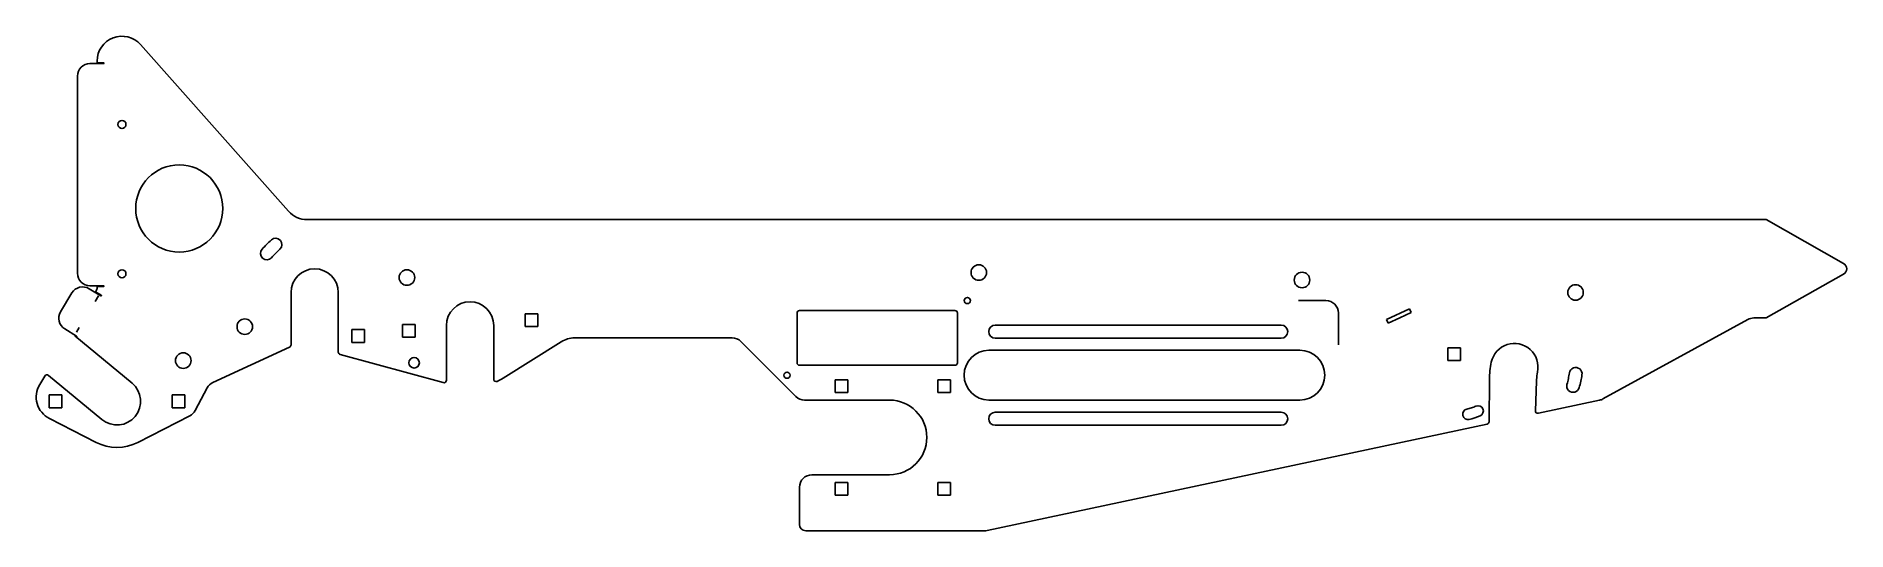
# Model space of a CAD drawing. Extents: x -728 to 728, y -199 to 199.
import ezdxf

# ---------------------------------------------------------------- set-up
doc = ezdxf.new("R2010")
doc.units = 0
doc.layers.get('0').update_dxf_attribs({"linetype": 'CONTINUOUS'})

msp = doc.modelspace()

# ---------------------------------------------------------------- linework, layer by layer
at = {"color": 0}
for p, q in [((-678.200965, -9.984569), (-680.851453, -14.374513)), ((309.2064, -13.698007), (287.257255, -13.698007)), ((319.206402, -49.335076), (319.2064, -23.698007)), ((-693.537715, -35.386485), (-695.836289, -39.193562))]:
    msp.add_line(p, q, dxfattribs=at)
msp.add_arc((309.2064, -23.698007), 10, 0, 90, dxfattribs=at)
at = {"layer": 'TAGLIO', "color": 0}
for p, q in [((-644.263711, 191.985284), (-525.178762, 58.014716)), ((-685.016188, 176.698007), (-673.875297, 176.698007)), ((-679.211897, 177.298007), (-679.211897, 178.698007)), ((-673.875297, 177.298007), (-679.211897, 177.298007)), ((-695.016188, 8.194353), (-695.016188, 166.698007)), ((-510.230576, 51.301993), (663.349318, 51.301993)), ((663.349318, 51.301993), (725.632392, 16.156544)), ((725.632392, 7.447442), (663.349318, -27.698007)), ((-708.590134, -22.779179), (-699.40503, -7.566096)), ((-685.675719, -4.174042), (-676.138356, -9.932354)), ((-673.875297, -1.805647), (-685.016188, -1.805647)), ((-680.396732, -6.660423), (-679.931556, -5.889961)), ((-675.828239, -9.418713), (-680.396732, -6.660423)), ((-679.211897, -3.305647), (-679.211897, -2.405647)), ((-679.211897, -2.405647), (-673.875297, -2.405647)), ((-523.211897, -7.198007), (-523.211897, -49.314855)), ((-485.211897, -55.169098), (-485.211897, -7.198007)), ((-324.80026, -24.283798), (-335.00026, -24.283798)), ((-335.00026, -24.283798), (-335.00026, -34.483798)), ((-324.80026, -34.483798), (-324.80026, -24.283798)), ((-116.211897, -23.698007), (-116.211897, -63.698007)), ((-51.711897, -21.698007), (-114.211897, -21.698007)), ((10.788103, -21.698007), (-51.711897, -21.698007)), ((12.788103, -63.698007), (12.788103, -23.698007)), ((376.389566, -20.422649), (357.991518, -29.0018)), ((357.991518, -29.0018), (359.386158, -31.992615)), ((359.386158, -31.992615), (368.585183, -27.70304)), ((368.585183, -27.70304), (377.784207, -23.413465)), ((377.784207, -23.413465), (376.389566, -20.422649)), ((648.542225, -28.929207), (532.07763, -92.775585)), ((663.349318, -27.698007), (653.349318, -27.698007)), ((-695.660716, -42.266801), (-705.198079, -36.508489)), ((-651.117281, -80.044671), (-697.06668, -42.11881)), ((-697.06668, -42.11881), (-695.970834, -42.780442)), ((-464.110112, -37.099792), (-474.310112, -37.099792)), ((-474.310112, -37.099792), (-474.310112, -47.299792)), ((-464.110112, -47.299792), (-464.110112, -37.099792)), ((-423.423535, -32.912216), (-433.623535, -32.912216)), ((-433.623535, -32.912216), (-433.623535, -43.112216)), ((-433.623535, -43.112216), (-428.523535, -43.112216)), ((-428.523535, -43.112216), (-423.423535, -43.112216)), ((-423.423535, -43.112216), (-423.423535, -32.912216)), ((-398.211897, -33.698007), (-398.211897, -77.731336)), ((-360.211897, -76.86049), (-360.211897, -33.698007)), ((-335.00026, -34.483798), (-329.90026, -34.483798)), ((-329.90026, -34.483798), (-324.80026, -34.483798)), ((158.2064, -33.448007), (43.2064, -33.448007)), ((273.2064, -33.448007), (158.2064, -33.448007)), ((-524.376244, -51.131908), (-586.030316, -79.486306)), ((-400.736528, -79.661301), (-483.736528, -57.099063)), ((-474.310112, -47.299792), (-469.210112, -47.299792)), ((-469.210112, -47.299792), (-464.110112, -47.299792)), ((-305.800335, -46.74365), (-352.689525, -76.083898)), ((-168.354033, -43.698007), (-295.191386, -43.698007)), ((-117.140829, -90.769075), (-161.282965, -46.626939)), ((163.2064, -53.698007), (38.2064, -53.698007)), ((43.2064, -43.948007), (273.2064, -43.948007)), ((288.2064, -53.698007), (163.2064, -53.698007)), ((417.469797, -51.806378), (407.269797, -51.806378)), ((407.269797, -51.806378), (407.269797, -62.006378)), ((417.469797, -62.006378), (417.469797, -51.806378)), ((-114.211897, -65.698007), (10.788103, -65.698007)), ((407.269797, -62.006378), (412.369797, -62.006378)), ((412.369797, -62.006378), (417.469797, -62.006378)), ((-725.381506, -81.167697), (-721.28155, -74.377031)), ((-718.296296, -73.8683), (-675.306514, -109.351342)), ((-590.684446, -83.882358), (-600.379035, -102.142661)), ((-75.361897, -77.348007), (-85.561897, -77.348007)), ((-85.561897, -77.348007), (-85.561897, -87.548007)), ((-75.361897, -87.548007), (-75.361897, -77.348007)), ((7.138103, -77.348007), (-3.061897, -77.348007)), ((-3.061897, -77.348007), (-3.061897, -87.548007)), ((7.138103, -87.548007), (7.138103, -77.348007)), ((440.708123, -77.005058), (440.467099, -111.0754)), ((477.726386, -102.213065), (478.659048, -78.497558)), ((-707.611897, -89.598007), (-717.811897, -89.598007)), ((-717.811897, -89.598007), (-717.811897, -99.798007)), ((-717.811897, -99.798007), (-712.711897, -99.798007)), ((-712.711897, -99.798007), (-707.611897, -99.798007)), ((-707.611897, -99.798007), (-707.611897, -89.598007)), ((-608.611897, -89.598007), (-618.811897, -89.598007)), ((-618.811897, -89.598007), (-618.811897, -99.798007)), ((-618.811897, -99.798007), (-613.711897, -99.798007)), ((-613.711897, -99.798007), (-608.611897, -99.798007)), ((-608.611897, -99.798007), (-608.611897, -89.598007)), ((-41.7936, -93.698007), (-110.069762, -93.698007)), ((-85.561897, -87.548007), (-80.461897, -87.548007)), ((-80.461897, -87.548007), (-75.361897, -87.548007)), ((-3.061897, -87.548007), (2.038103, -87.548007)), ((2.038103, -87.548007), (7.138103, -87.548007)), ((38.2064, -93.698007), (288.2064, -93.698007)), ((529.349653, -93.788261), (480.140665, -104.247954)), ((-680.030079, -127.654778), (-717.588062, -108.48855)), ((-604.665979, -106.360681), (-646.393715, -127.654778)), ((438.882973, -113.017547), (36.816177, -198.479483)), ((158.2064, -103.448007), (43.2064, -103.448007)), ((43.2064, -113.948007), (273.2064, -113.948007)), ((273.2064, -103.448007), (158.2064, -103.448007)), ((-104.211897, -153.698007), (-41.7936, -153.698007)), ((-75.361897, -159.848007), (-85.561897, -159.848007)), ((-85.561897, -159.848007), (-85.561897, -170.048007)), ((-75.361897, -170.048007), (-75.361897, -159.848007)), ((7.138103, -159.848007), (-3.061897, -159.848007)), ((-3.061897, -159.848007), (-3.061897, -170.048007)), ((7.138103, -170.048007), (7.138103, -159.848007)), ((-114.211897, -193.698007), (-114.211897, -163.698007)), ((-85.561897, -170.048007), (-80.461897, -170.048007)), ((-80.461897, -170.048007), (-75.361897, -170.048007)), ((-3.061897, -170.048007), (2.038103, -170.048007)), ((2.038103, -170.048007), (7.138103, -170.048007)), ((34.73706, -198.698007), (-109.211897, -198.698007))]:
    msp.add_line(p, q, dxfattribs=at)
for centre, radius in [((-659.211897, 127.801993), 3.25), ((-613.128674, 60.301993), 35), ((29.988103, 8.801993), 6.25), ((-659.211897, 7.801993), 3.25), ((-430.011897, 4.801993), 6.25), ((289.988103, 2.801993), 6.25), ((20.788103, -13.698007), 2.5), ((509.988103, -7.198007), 6.25), ((-560.41451, -34.702849), 6.25), ((-609.902066, -61.936567), 6.25), ((-424.211897, -63.698007), 4.25), ((-124.211897, -73.698007), 2.5)]:
    msp.add_circle(centre, radius, dxfattribs=at)
for centre, radius, start, end in [((-659.211897, 178.698007), 20, 41.633539, 180), ((-685.016188, 166.698007), 10, 90, 180), ((-673.875297, 176.998007), 0.3, 270, 90), ((-510.230576, 71.301993), 20, 221.633539, 270), ((-469.210112, -42.199792), 104.1, 132.105042, 137.894958), ((-535.588811, 31.249975), 5.1, 312.105042, 132.105042), ((-542.659879, 24.178907), 5.1, 137.894958, 317.894958), ((-469.210112, -42.199792), 93.9, 135, 137.894958), ((-469.210112, -42.199792), 93.9, 132.105042, 135), ((723.175181, 11.801993), 5, 299.435416, 60.564584), ((-685.016188, 8.194353), 10, 180, 270), ((-504.211897, -7.198007), 19, 0, 180), ((-690.844347, -12.734724), 10, 58.877952, 148.877952), ((-684.211897, -3.305647), 5, 328.877952, 360), ((-675.983297, -9.675533), 0.3, 238.877952, 58.877952), ((-673.875297, -2.105647), 0.3, 270, 90), ((-700.029451, -27.947807), 10, 148.877952, 238.877952), ((-379.211897, -33.698007), 19, 0, 180), ((-114.211897, -23.698007), 2, 90, 180), ((10.788103, -23.698007), 2, 0, 90), ((653.349318, -37.698007), 10, 90, 118.731738), ((-695.815775, -42.523622), 0.3, 238.877952, 58.877952), ((43.2064, -38.698007), 5.25, 90, 270), ((273.2064, -38.698007), 5.25, 270, 90), ((-525.211897, -49.314855), 2, 294.697463, 360), ((-483.211897, -55.169098), 2, 180, 254.792519), ((-295.191386, -63.698007), 20, 90, 122.035692), ((-168.354033, -53.698007), 10, 45, 90), ((38.2064, -73.698007), 20, 90, 270), ((288.2064, -73.698007), 20, 270, 90), ((460.788103, -67.198007), 19, 348, 168), ((-114.211897, -63.698007), 2, 180, 270), ((10.788103, -63.698007), 2, 270, 360), ((509.206409, -77.489635), 68.5, 168, 179.594679), ((509.206409, -77.489635), 30.5, 168, 179.594679), ((412.369797, -56.906378), 93.9, 348, 350.894958), ((510.122385, -72.572629), 5.1, 350.894958, 170.894958), ((-708.765463, -91.199857), 19.409718, 148.877952, 242.964308), ((-719.569413, -75.410756), 2, 50.464308, 148.877952), ((-663.211897, -94.698007), 19, 230.464308, 50.464308), ((-581.852047, -88.571573), 10, 114.697463, 152.035692), ((-400.211897, -77.731336), 2, 254.792519, 360), ((-358.211897, -76.86049), 2, 180, 295.94448), ((-379.211897, -33.698007), 50, 295.94448, 302.035692), ((459.707648, -77.139466), 19, 355.901088, 359.594679), ((508.043268, -82.354105), 5.1, 165.105042, 345.105042), ((412.369797, -56.906378), 93.9, 345.105042, 348), ((412.369797, -56.906378), 104.1, 345.105042, 350.894958), ((-110.069762, -83.698007), 10, 225, 270), ((-41.7936, -123.698007), 30, 270, 90), ((423.500147, -105.064614), 4.25, 103.013718, 283.013718), ((412.369797, -56.906378), 45.177729, 283.013718, 287.941764), ((412.369797, -56.906378), 45.177729, 287.941764, 292.869811), ((431.579316, -102.448608), 4.25, 292.869811, 112.869811), ((527.270537, -84.006785), 10, 282, 298.731738), ((-609.211433, -97.453446), 10, 297.035692, 332.035692), ((43.2064, -108.698007), 5.25, 90, 270), ((273.2064, -108.698007), 5.25, 270, 90), ((412.369797, -56.906378), 53.677729, 283.013718, 292.869811), ((438.467149, -111.061252), 2, 282, 359.594679), ((479.724841, -102.291659), 2, 177.747884, 282), ((-663.211897, -94.698007), 37, 242.964308, 297.035692), ((-104.211897, -163.698007), 10, 90, 180), ((-109.211897, -193.698007), 5, 180, 270), ((34.73706, -188.698007), 10, 270, 282)]:
    msp.add_arc(centre, radius, start, end, dxfattribs=at)

doc.saveas('drawing.dxf')
